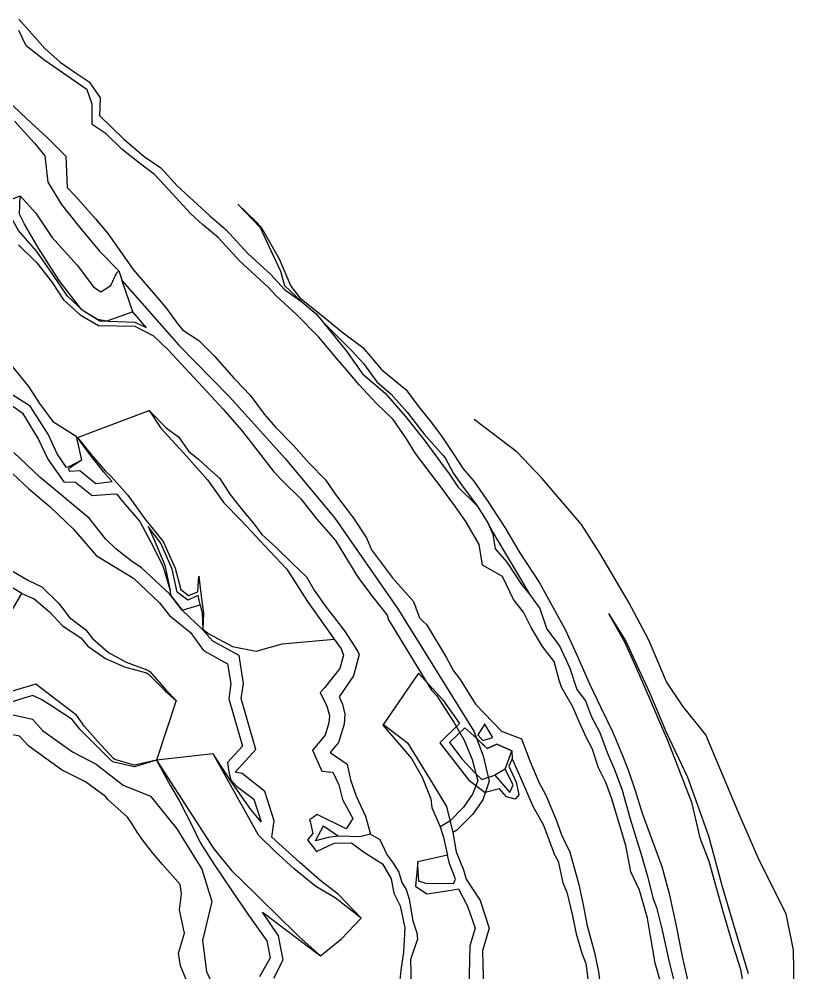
# Model space of a CAD drawing. Extents: x 102606 to 105048, y 81391 to 83586.
# Drawn here: x 104705.6 to 105046.6, y 81941 to 82355.5 of the extents above; entities that cross this region are included whole.
import ezdxf

# ---------------------------------------------------------------- set-up
doc = ezdxf.new("R2010")
doc.units = 0

msp = doc.modelspace()

# ---------------------------------------------------------------- linework, layer by layer
at = {"layer": 'BLG$430$FAKT', "color": 6}
msp.add_polyline3d([(104780.185976, 81933.261147, 0), (104775.711734, 81944.131813, 0), (104774.906146, 81949.592346, 0), (104777.429962, 81958.226507, 0), (104775.261216, 81968.416286, 0), (104776.191294, 81975.40434, 0), (104775.525195, 81979.419029, 0), (104767.906517, 81988.074576, 0), (104763.769958, 81993.110408, 0), (104759.586795, 81998.202976, 0), (104756.935739, 82002.233512, 0), (104754.816513, 82005.455482, 0), (104752.661617, 82008.731683, 0), (104744.281229, 82016.167505, 0), (104743.170718, 82017.692323, 0), (104734.374479, 82023.975515, 0), (104724.016606, 82029.295368, 0), (104709.786875, 82039.55819, 0), (104705.696913, 82043.919787, 0), (104693.424654, 82046.177479, 0)], dxfattribs=at)
at = {"layer": 'BLG$440$FAKT', "color": 32}
for points in [[(104702.351934, 82115.835981, 0), (104709.687016, 82111.510582, 0), (104715.404391, 82108.746267, 0), (104722.600037, 82101.804627, 0), (104724.331091, 82099.592867, 0), (104727.528705, 82095.507289, 0), (104734.60795, 82090.119218, 0), (104737.458314, 82086.273187, 0), (104744.45988, 82080.278111, 0), (104752.088944, 82076.067379, 0), (104761.492417, 82072.590847, 0), (104762.456606, 82072.02984, 0), (104769.332953, 82063.972472, 0), (104773.765, 82059.404, 0), (104765.307, 82033.446, 0), (104755.745729, 82030.597084, 0), (104755.07079, 82030.670612, 0), (104746.726978, 82032.615535, 0), (104745.75615, 82033.219332, 0), (104738.327883, 82040.529425, 0), (104732.179079, 82046.742257, 0), (104728.588056, 82051.155173, 0), (104719.389669, 82057.255963, 0), (104715.507422, 82059.623268, 0), (104711.576742, 82061.626065, 0), (104707.688797, 82060.355456, 0), (104702.514464, 82058.790408, 0)], [(104685.734055, 82070.26267, 0), (104706.813474, 82105.876304, 0), (104698.833571, 82110.69155, 0)], [(104706.813474, 82105.876304, 0), (104712.203729, 82103.595328, 0), (104718.812272, 82097.896, 0), (104724.403904, 82091.809697, 0), (104732.356868, 82086.649692, 0), (104735.415754, 82082.934997, 0), (104743.061217, 82077.695819, 0), (104751.342026, 82073.980572, 0), (104760.977872, 82071.358365, 0), (104761.644099, 82070.972221, 0), (104769.002731, 82063.621419, 0), (104773.765, 82059.404, 0)], [(104765.307, 82033.446, 0), (104755.710247, 82031.35042, 0), (104755.222935, 82031.409604, 0), (104747.235931, 82033.751605, 0), (104746.552067, 82034.177633, 0), (104739.645731, 82041.714822, 0), (104733.966584, 82048.146737, 0), (104730.568673, 82053.022681, 0), (104724.653291, 82057.494068, 0), (104712.86, 82066.43, 0), (104706.47, 82064.59, 0), (104700.7, 82062.93, 0), (104694.99, 82059.46, 0)], [(104697.122482, 82054.47288, 0), (104711.35609, 82051.225493, 0), (104715.772696, 82046.366803, 0), (104728.758214, 82037.035198, 0), (104739.075671, 82031.688857, 0), (104750.799282, 82022.607053, 0), (104750.799282, 82022.607053, 0), (104762.616, 82017.767, 0), (104774.179, 82003.628, 0), (104784.981, 81986.033, 0), (104789.32, 81972.006, 0), (104785.287, 81955.037, 0), (104787.004989, 81941.683096, 0), (104791.92, 81930.814, 0)]]:
    msp.add_polyline3d(points, dxfattribs=at)
at = {"layer": 'BLG$450$FAKT', "color": 40}
for points in [[(104816.238738, 81938.68353, 0), (104820.340381, 81946.637505, 0), (104818.33142, 81957.101629, 0), (104811.418835, 81967.435402, 0), (104836.617821, 81948.399607, 0), (104845.714225, 81955.881111, 0), (104854.274775, 81964.744771, 0), (104844.439644, 81975.139039, 0), (104836.100646, 81981.499238, 0), (104827.49913, 81989.023639, 0), (104815.379698, 82000.005818, 0), (104816.421422, 82007.06206, 0), (104812.38415, 82019.851004, 0), (104802.442669, 82027.638371, 0), (104799.494292, 82028.306048, 0), (104799.494292, 82028.306048, 0), (104808.379864, 82038.165202, 0), (104802.093762, 82060.294555, 0), (104803.034879, 82066.827216, 0), (104801.191299, 82078.962557, 0), (104789.783123, 82085.121568, 0), (104785.331982, 82090.309114, 0), (104776.398145, 82098.570217, 0), (104776.398145, 82098.570217, 0), (104770.885177, 82105.771729, 0), (104758.742248, 82117.088564, 0), (104754.304466, 82120.075401, 0), (104747.615676, 82125.358341, 0), (104743.123787, 82129.564355, 0), (104736.026711, 82138.685498, 0), (104714.59, 82156.47, 0), (104703.3, 82167.09, 0)], [(104702.896198, 82157.871361, 0), (104709.624237, 82151.527781, 0), (104719.040661, 82143.470293, 0), (104729.243274, 82133.83307, 0), (104739.04558, 82122.458182, 0), (104755.232873, 82112.485517, 0), (104766.616593, 82101.867203, 0), (104770.936186, 82096.319773, 0), (104780.056581, 82088.9767, 0), (104785.753339, 82081.055678, 0), (104796.157746, 82075.383077, 0), (104797.593638, 82066.742147, 0), (104796.708873, 82060.149257, 0), (104802.637466, 82039.52, 0), (104796.145517, 82032.456091, 0), (104796.708873, 82028.235813, 0), (104797.560157, 82024.848759, 0), (104800.06817, 82022.231804, 0), (104807.581004, 82016.475974, 0), (104810.700092, 82006.670738, 0), (104806.216908, 82011.980896, 0), (104797.507291, 82024.605707, 0), (104789.848, 82036.232, 0), (104765.307, 82033.446, 0), (104771.439562, 82022.264607, 0), (104775.275847, 82015.575025, 0), (104780.548977, 82005.54603, 0), (104784.293973, 81997.656519, 0), (104790.019357, 81988.555693, 0), (104797.819161, 81976.901891, 0), (104805.193194, 81966.13183, 0), (104813.226637, 81954.889101, 0), (104814.69654, 81947.54526, 0), (104810.051626, 81939.366349, 0)], [(104809.646508, 82000.796086, 0), (104789.848, 82036.232, 0)], [(104765.307, 82033.446, 0), (104790.178, 81994.902, 0), (104797.874538, 81985.501535, 0), (104808.316868, 81975.371065, 0), (104811.388996, 81972.394339, 0)], [(104854.274775, 81964.744771, 0), (104842.903251, 81973.62222, 0), (104834.470166, 81978.503586, 0), (104825.05189, 81986.20891, 0), (104816.860329, 81993.728527, 0), (104809.646508, 82000.796086, 0)], [(104811.388996, 81972.394339, 0), (104817.067786, 81966.891896, 0), (104826.916888, 81957.045801, 0), (104836.617821, 81948.399607, 0)]]:
    msp.add_polyline3d(points, dxfattribs=at)
at = {"layer": 'BLG$460$FAKT', "color": 3}
for points in [[(104726.258481, 82160.63911, 0), (104722.101915, 82166.527107, 0), (104718.294279, 82175.140137, 0), (104710.359575, 82187.304325, 0), (104701.653561, 82192.772998, 0), (104689.678687, 82204.297781, 0), (104684.69637, 82209.572864, 0)], [(104702.125846, 82205.085152, 0), (104709.69278, 82195.880232, 0), (104714.400205, 82188.445609, 0), (104720.285223, 82180.569596, 0), (104730.35585, 82174.306307, 0), (104732.6739, 82163.891372, 0), (104727.805038, 82160.442659, 0), (104726.904681, 82160.047668, 0), (104727.502162, 82159.020197, 0), (104731.921853, 82159.29999, 0), (104738.921812, 82153.633916, 0), (104746.000737, 82154.531664, 0), (104744.792039, 82156.032334, 0), (104742.400003, 82158.629974, 0), (104736.40946, 82166.136184, 0), (104731.02, 82173.65, 0), (104762.1, 82185.43, 0), (104769.65, 82177.75, 0), (104774.81, 82173.97, 0), (104779.39, 82167.61, 0), (104783.59, 82164.21, 0), (104787.4, 82160.7, 0), (104792.84, 82155.86, 0), (104797.09, 82148.99, 0), (104803.24, 82141.44, 0), (104807.29, 82136.54, 0), (104811.12, 82131.55, 0), (104817.07, 82126.06, 0), (104824.42, 82118.97, 0), (104830.53, 82113.11, 0), (104833.86, 82107.34, 0), (104838.54, 82100.55, 0), (104846.91, 82089.73, 0), (104852.77, 82080.75, 0), (104853.367254, 82079.370516, 0), (104850.942125, 82070.101752, 0), (104844.601434, 82060.998518, 0), (104846.168919, 82057.78969, 0), (104847.094344, 82053.487375, 0), (104846.89354, 82049.089083, 0), (104844.372395, 82041.188292, 0), (104840.681, 82036.813, 0), (104848.19, 82031.774, 0), (104849.523, 82024.927, 0), (104852.064, 82017.815, 0), (104856.074, 82009.153, 0), (104858.339, 82001.301, 0), (104862.326, 81999.007, 0), (104865.438, 81992.516, 0), (104868.083, 81988.651, 0), (104870.613, 81984.838, 0), (104871.858, 81980.285, 0), (104873.764, 81977.268, 0), (104875.036, 81973.019, 0), (104876.725, 81963.671, 0), (104878.354, 81958.387, 0), (104878.696, 81955.605, 0), (104875.624948, 81946.815328, 0), (104875.806, 81941.235, 0), (104875.704, 81928.792, 0)], [(104697.361621, 82191.29365, 0), (104707.036082, 82184.243351, 0), (104714.004209, 82172.815919, 0), (104718.118169, 82164.198975, 0), (104725.040475, 82154.343548, 0), (104730.119925, 82154.289792, 0), (104737.29118, 82148.491713, 0), (104747.082741, 82149.136519, 0), (104748.011862, 82149.081334, 0), (104750.045988, 82146.456755, 0), (104757.986, 82137.117667, 0), (104762.64924, 82128.465467, 0), (104767.995999, 82117.92842, 0), (104771.17196, 82107.238797, 0), (104771.342692, 82105.174083, 0), (104776.398145, 82098.570217, 0), (104784.257066, 82100.923925, 0), (104785.091521, 82097.176864, 0), (104785.37754, 82090.334306, 0), (104788.040134, 82088.309193, 0), (104798.321, 82082.86, 0), (104808.57, 82080.77, 0), (104819.89, 82084.05, 0), (104842.454907, 82086.103903, 0), (104845.568488, 82081.814946, 0), (104846.537819, 82079.122373, 0), (104844.885667, 82073.219828, 0), (104838.227819, 82064.952373, 0), (104836.353046, 82062.894906, 0), (104839.265254, 82056.980169, 0), (104840.506239, 82052.929318, 0), (104840.228347, 82049.61275, 0), (104838.58493, 82044.382088, 0), (104833.150278, 82037.983241, 0), (104833.02837, 82037.768078, 0), (104837.150575, 82028.649882, 0), (104837.150575, 82028.649882, 0), (104841.83776, 82028.216071, 0), (104844.476148, 82022.756822, 0), (104846.060894, 82016.308307, 0), (104850.631112, 82008.113169, 0), (104847.629718, 82003.658213, 0), (104835.094, 82009.826, 0), (104833.923372, 82009.015482, 0), (104831.84, 82007.573, 0), (104832.020799, 82006.78004, 0), (104833.198, 82001.617, 0), (104830.902, 81998.901, 0), (104834.798982, 81993.748381, 0), (104842.463, 81997.388, 0), (104850.011328, 81997.596473, 0), (104855.196075, 81993.636409, 0), (104863.433929, 81988.429746, 0), (104867.311997, 81981.962685, 0), (104868.373807, 81975.621438, 0), (104871.20096, 81970.107021, 0), (104873.131694, 81960.610607, 0), (104872.617939, 81950.036092, 0), (104871.52042, 81942.141888, 0), (104870.956391, 81937.920028, 0)], [(104762.1, 82185.43, 0), (104767.21, 82177.75, 0), (104778.52, 82165.41, 0), (104787.47, 82155.23, 0), (104794.577279, 82145.346786, 0), (104802.063813, 82137.64006, 0), (104814.601221, 82124.240078, 0), (104821.928132, 82116.448302, 0), (104830.940299, 82102.411746, 0), (104842.454907, 82086.103903, 0)], [(104731.02, 82173.65, 0), (104736.75, 82166.42, 0), (104743.04, 82159.24, 0), (104745.58, 82156.79, 0), (104749.496054, 82152.397962, 0)], [(104732.6739, 82163.891372, 0), (104727.516369, 82161.08834, 0), (104726.258481, 82160.63911, 0)], [(104749.496054, 82152.397962, 0), (104752.82, 82148.67, 0), (104760.16, 82138.36, 0), (104768.2, 82128.41, 0), (104773.35, 82116.92, 0), (104775.89, 82107.57, 0), (104779.15, 82105.03, 0), (104783.26, 82106.65, 0), (104783.69, 82113.43, 0)], [(104784.257066, 82100.923925, 0), (104783.35359, 82104.980917, 0), (104778.860299, 82103.021008, 0), (104774.242114, 82106.473604, 0), (104772.062047, 82116.459597, 0), (104767.227017, 82127.822722, 0), (104761.670974, 82134.973207, 0)], [(104761.670974, 82134.973207, 0), (104764.26, 82129.17, 0), (104768.95, 82118.23, 0), (104771.26, 82107.25, 0), (104771.342692, 82105.174083, 0)], [(104783.69, 82113.43, 0), (104784.613155, 82105.905591, 0)], [(104784.613155, 82105.905591, 0), (104785.68, 82097.21, 0), (104785.37754, 82090.334306, 0)], [(104834.425, 81998.352, 0), (104837.825, 82004.874, 0), (104844.433, 82000.362, 0)], [(104858.339, 82001.301, 0), (104853.568, 82000.176, 0), (104849.281, 82000.239, 0), (104844.433, 82000.362, 0), (104839.885, 81999.906, 0), (104834.425, 81998.352, 0)]]:
    msp.add_polyline3d(points, dxfattribs=at)
at = {"layer": 'BLG$470$FAKT', "color": 5}
for points in [[(104698.456897, 82275.70299, 0), (104706.06, 82278.707, 0), (104712.870661, 82271.166666, 0), (104719.885015, 82260.689552, 0), (104730.757453, 82248.520252, 0), (104737.86403, 82239.097678, 0), (104741.129855, 82237.013628, 0), (104745.380423, 82239.67697, 0), (104747.902, 82245.014, 0), (104748.973248, 82246.063965, 0)], [(104755.011577, 82228.224886, 0), (104743.685091, 82224.263776, 0), (104739.603955, 82224.925785, 0), (104733.405091, 82228.686158, 0), (104732.755292, 82229.300207, 0), (104723.074681, 82241.832612, 0), (104714.043607, 82255.906044, 0), (104707.964993, 82266.382778, 0), (104705.809838, 82270.674085, 0), (104706.06, 82278.707, 0)], [(104760.919459, 82221.319213, 0), (104755.982377, 82223.656483, 0), (104740.663077, 82224.283297, 0), (104733.405091, 82228.686158, 0), (104726.601619, 82235.11533, 0), (104720.268903, 82244.530424, 0), (104713.351179, 82254.499102, 0), (104705.314323, 82263.559465, 0), (104698.456897, 82275.70299, 0)], [(104705.328104, 82257.45001, 0), (104712.87426, 82249.976498, 0), (104713.805954, 82248.816344, 0), (104720.026742, 82241.070158, 0), (104724.852855, 82233.462414, 0), (104732.131657, 82226.911399, 0), (104740.146194, 82222.407754, 0), (104755.923936, 82221.999469, 0), (104764.010556, 82217.890493, 0), (104770.391447, 82211.725561, 0), (104777.815458, 82203.724037, 0), (104785.514464, 82195.389195, 0), (104794.276546, 82185.982533, 0), (104802.076238, 82176.934809, 0), (104805.820243, 82172.241634, 0), (104816.282733, 82158.681738, 0), (104820.012052, 82154.775955, 0), (104828.014607, 82146.949126, 0), (104834.975617, 82138.253689, 0), (104843.015074, 82128.875633, 0), (104852.836607, 82112.934361, 0), (104859.381679, 82104.073549, 0), (104865.511334, 82096.458249, 0), (104866.090875, 82094.392615, 0), (104884.76, 82063.81, 0), (104887.12943, 82061.363686, 0), (104894.591658, 82049.637386, 0), (104898.928621, 82042.17036, 0), (104902.45811, 82033.745483, 0), (104904.935943, 82024.523613, 0), (104902.659746, 82018.622925, 0), (104898.729966, 82013.088446, 0), (104892.722558, 82006.889572, 0), (104888.553071, 82004.452937, 0), (104889.778854, 82000.489846, 0), (104891.723518, 81992.178981, 0), (104878.89, 81989.28, 0), (104877.769581, 81978.769091, 0), (104882.69, 81975.31, 0), (104893.35, 81977.04, 0), (104896.470798, 81977.549696, 0), (104900.402246, 81970.062533, 0), (104903.724863, 81960.412201, 0), (104901.391873, 81952.829983, 0), (104901.03818, 81934.025377, 0)], [(104750.419014, 82241.792729, 0), (104775.009261, 82213.760136, 0), (104796.990678, 82191.299976, 0), (104821.154646, 82164.472563, 0), (104842.82427, 82138.580991, 0), (104870.209018, 82099.244301, 0), (104903.204852, 82046.063053, 0)], [(104755.011577, 82228.224886, 0), (104750.419014, 82241.792729, 0)], [(104760.919459, 82221.319213, 0), (104755.011577, 82228.224886, 0)], [(104903.204852, 82046.063053, 0), (104907.161536, 82035.354461, 0), (104909.882725, 82024.262003, 0), (104907.038571, 82016.271526, 0)], [(104907.038571, 82016.271526, 0), (104902.541044, 82009.920035, 0), (104895.765983, 82003.008186, 0), (104894.029537, 82002.076819, 0), (104895.519637, 81993.56667, 0), (104898.634996, 81985.81529, 0), (104899.807544, 81981.731662, 0), (104905.912938, 81972.441642, 0), (104909.858584, 81960.513692, 0), (104906.891374, 81950.536739, 0), (104907.385799, 81933.079987, 0)], [(104894.339133, 81979.694599, 0), (104882.353934, 81979.90931, 0), (104879.201224, 81980.921229, 0), (104878.86, 81987.34, 0), (104878.89, 81989.28, 0)], [(104894.339133, 81979.694599, 0), (104895.191262, 81981.774826, 0), (104894.279312, 81984.125469, 0), (104892.587686, 81988.485803, 0), (104891.723518, 81992.178981, 0)]]:
    msp.add_polyline3d(points, dxfattribs=at)
at = {"layer": 'BLG$470$FAKT', "color": 2}
for points in [[(104879.114376, 82071.261812, 0), (104863.601609, 82048.616624, 0), (104870.829354, 82040.241889, 0), (104876.097567, 82034.237237, 0), (104880.786806, 82026.022758, 0), (104884.424021, 82016.607774, 0), (104884.968207, 82012.831683, 0), (104888.553071, 82004.452937, 0)], [(104879.114376, 82071.261812, 0), (104889.667172, 82059.668882, 0), (104896.940401, 82049.421945, 0), (104888.464617, 82040.922217, 0), (104900.938, 82024.828, 0), (104908.021, 82019.377, 0)], [(104863.859562, 82048.993178, 0), (104874.370778, 82041.017223, 0), (104883.931024, 82025.474174, 0), (104891.220712, 82013.278859, 0), (104894.029537, 82002.076819, 0)], [(104899.323474, 82047.572581, 0), (104892.643, 82041.151, 0), (104898.036, 82033.858, 0), (104903.493, 82028.164, 0), (104906.679, 82025.104, 0), (104912.352, 82026.978, 0)], [(104904.410522, 82042.830043, 0), (104899.323474, 82047.572581, 0)]]:
    msp.add_polyline3d(points, dxfattribs=at)
at = {"layer": 'BLG$480$FAKT', "color": 6}
for points in [[(104700.105, 82320.489, 0), (104708.896, 82312.181, 0), (104717.942, 82303.827, 0), (104720.825644, 82300.993291, 0), (104725.969, 82295.939, 0), (104726.461417, 82282.269906, 0), (104730.13, 82278.49, 0), (104738.821105, 82268.617207, 0), (104744.1, 82262.36, 0), (104755.123693, 82246.721745, 0), (104769.264065, 82230.354863, 0), (104774.298768, 82223.353032, 0), (104776.62, 82220.41, 0), (104783.66, 82215.89, 0), (104790.42, 82209.07, 0), (104798.963207, 82199.430645, 0), (104799.75, 82198.63, 0), (104806.04, 82192.1, 0), (104812.26, 82183.68, 0), (104817.05, 82178.11, 0), (104824.76, 82170.19, 0), (104831.64, 82162.52, 0), (104838.68, 82155.28, 0), (104843.54, 82148.26, 0), (104850.89, 82138.68, 0), (104856.58, 82130.04, 0), (104858.658004, 82124.875315, 0), (104867.817351, 82112.646609, 0), (104876.928951, 82102.338261, 0), (104879.592339, 82095.327343, 0), (104881.05293, 82093.881524, 0), (104882.59, 82092.36, 0), (104891.13, 82078.15, 0), (104894.329987, 82072.307878, 0), (104897.227233, 82068.475664, 0), (104903.938988, 82057.802537, 0), (104915.199, 82046.002, 0), (104923.909, 82042.679, 0), (104927.428, 82033.216, 0), (104931.402, 82023.885, 0), (104934.507, 82018.305, 0), (104938.869, 82007.48, 0), (104941.226, 82000.999, 0), (104944.815, 81993.461, 0), (104948.671, 81980.048, 0), (104950.584, 81971.298, 0), (104952.429, 81961.406, 0), (104955.58, 81949.87, 0), (104957.33, 81941.48, 0), (104958.34, 81933.46, 0)], [(104703.630472, 82311.125737, 0), (104712.316015, 82301.609316, 0), (104716.826345, 82296.05748, 0), (104718.092677, 82284.621113, 0), (104723.978962, 82274.848859, 0), (104731.27222, 82265.806803, 0), (104740.579834, 82254.627517, 0), (104748.973248, 82246.063965, 0), (104750.419014, 82241.792729, 0), (104750.419014, 82241.792729, 0), (104775.009261, 82213.760136, 0), (104796.990678, 82191.299976, 0), (104821.154646, 82164.472563, 0), (104842.82427, 82138.580991, 0), (104870.209018, 82099.244301, 0), (104903.204852, 82046.063053, 0), (104904.323177, 82042.911473, 0), (104909.02549, 82038.527614, 0), (104913.179215, 82040.382149, 0), (104919.653883, 82037.552018, 0), (104919.850872, 82034.00099, 0), (104919.850872, 82034.00099, 0), (104924.235248, 82024.180389, 0), (104928.779804, 82013.471264, 0), (104933.376134, 82005.243479, 0), (104938.031637, 81992.793633, 0), (104937.988359, 81992.879855, 0), (104939.86436, 81989.519138, 0), (104941.841756, 81980.181954, 0), (104941.841756, 81980.181954, 0), (104943.558313, 81976.125642, 0), (104946.07022, 81965.753251, 0), (104947.658439, 81958.000639, 0), (104950.157683, 81949.579274, 0), (104951.798085, 81945.134929, 0), (104953.496453, 81931.869569, 0)], [(104907.879805, 82049.194132, 0), (104904.87, 82044.516, 0), (104907.121, 82041.935, 0), (104911.49459, 82043.255003, 0)], [(104911.49459, 82043.255003, 0), (104907.946132, 82049.061414, 0)], [(104916.829, 82029.569, 0), (104919.653883, 82037.552018, 0), (104913.179215, 82040.382149, 0), (104909.02549, 82038.527614, 0), (104904.410522, 82042.830043, 0)], [(104919.850872, 82034.00099, 0), (104918.345788, 82030.858397, 0), (104918.345788, 82030.858397, 0), (104921.61771, 82023.853036, 0), (104922.767111, 82018.406421, 0), (104921.181, 82016.474, 0), (104917.388, 82017.468, 0), (104914.277, 82021.015, 0), (104908.021, 82019.377, 0)], [(104918.876, 82019.443, 0), (104920.2, 82022.729, 0), (104916.829, 82029.569, 0), (104912.352, 82026.978, 0), (104918.876, 82019.443, 0)]]:
    msp.add_polyline3d(points, dxfattribs=at)
at = {"layer": 'BLG$490$FAKT', "color": 32}
for points in [[(104705.441, 82355.488, 0), (104716.815, 82342.729, 0), (104723.406, 82336.724, 0), (104729.591, 82332.592, 0), (104736.09, 82328.224, 0), (104740.793, 82321.251, 0), (104740.565, 82313.612, 0), (104751.118, 82303.313, 0), (104754.827, 82300.103, 0), (104759.95, 82295.757, 0), (104767.189, 82290.826, 0), (104774.26, 82282.964, 0), (104788.470155, 82269.931421, 0), (104795.578353, 82263.840396, 0), (104804.952928, 82253.692091, 0), (104814.968, 82244.433, 0), (104820.977, 82238.007, 0), (104828.499, 82232.591, 0), (104834.654, 82227.398, 0), (104837.404098, 82224.00428, 0), (104847.84, 82211.126, 0), (104854.834, 82201.344, 0), (104864.604, 82192.946, 0), (104873.518, 82182.8, 0), (104881.441, 82172.817, 0), (104888.725, 82162.894, 0), (104892.448, 82157.891, 0), (104896.27, 82152.199, 0), (104904.622, 82143.92, 0), (104909.202, 82136.616, 0), (104911.437, 82131.727, 0), (104912.417, 82125.277, 0), (104917.552, 82119.537, 0), (104923.853, 82109.722, 0), (104927.333, 82105.616, 0), (104931.85, 82099.367, 0), (104934.916, 82090.39, 0), (104940.455, 82083.108, 0), (104944.932, 82073.439, 0), (104947.988, 82064.105, 0), (104951.708, 82059.313, 0), (104954.33, 82052.351, 0), (104957.958, 82045.446, 0), (104961.122, 82036.848, 0), (104964.238, 82029.346, 0), (104967.681, 82020.386, 0), (104971.088437, 82007.907445, 0), (104975.973053, 81992.029944, 0), (104978.803289, 81982.541332, 0), (104979.110322, 81981.291218, 0), (104980.989022, 81973.641913, 0), (104982.534516, 81969.476666, 0), (104985.005665, 81959.592877, 0), (104987.88726, 81946.420115, 0), (104990.021391, 81937.590254, 0)], [(104984.557244, 81936.108699, 0), (104982.013005, 81945.310002, 0), (104979.866316, 81957.104847, 0), (104979.892521, 81956.976847, 0), (104978.62569, 81964.85846, 0), (104975.086779, 81976.928048, 0), (104971.404775, 81984.937583, 0), (104969.180381, 81996.438968, 0), (104966.406598, 82005.52123, 0), (104963.182531, 82016.659938, 0), (104960.50882, 82023.70885, 0), (104957.35129, 82030.194864, 0), (104954.516718, 82038.472382, 0), (104952.081347, 82043.195098, 0), (104948.471359, 82051.134857, 0), (104946.3942, 82056.368886, 0), (104941.25123, 82065.151495, 0), (104940.276377, 82068.267202, 0), (104938.136551, 82076.385467, 0), (104933.009621, 82082.907774, 0), (104928.099264, 82091.118233, 0), (104924.685189, 82097.784513, 0), (104920.468756, 82103.237625, 0), (104915.559219, 82113.325472, 0), (104906.945943, 82118.236688, 0), (104905.496302, 82127.243824, 0), (104899.680927, 82137.222598, 0), (104895.211474, 82143.523323, 0), (104888.595604, 82152.704642, 0), (104884.675083, 82157.697822, 0), (104877.755922, 82166.780354, 0), (104873.943385, 82173.053266, 0), (104868.106836, 82181.424965, 0), (104860.750569, 82188.589566, 0), (104853.299717, 82196.532578, 0), (104847.11057, 82203.996606, 0), (104844.111333, 82207.483965, 0), (104835.842063, 82217.216503, 0), (104826.112426, 82227.064037, 0), (104817.238757, 82235.296068, 0), (104813.788804, 82239.017201, 0), (104801.527007, 82250.273837, 0), (104792.255614, 82260.368016, 0), (104785.326752, 82266.191101, 0), (104780.21478, 82270.810279, 0), (104770.444131, 82281.486293, 0), (104764.424463, 82287.904344, 0), (104757.888156, 82292.82108, 0), (104750.249551, 82298.917151, 0), (104743.35778, 82305.575544, 0), (104737.363889, 82309.735499, 0), (104737.363889, 82318.444513, 0), (104735.172073, 82324.753736, 0), (104724.249702, 82332.327666, 0), (104716.809882, 82337.426201, 0), (104708.72638, 82343.817275, 0), (104705.448068, 82350.591605, 0)], [(104980.989022, 81973.641913, 0), (104982.534516, 81969.476666, 0)]]:
    msp.add_polyline3d(points, dxfattribs=at)
at = {"layer": 'BLG$500$FAKT', "color": 40}
for points in [[(104800.6, 82275.061, 0), (104808.464, 82267.498, 0), (104810.785812, 82265.096635, 0), (104818.53, 82251.344, 0), (104823.686, 82239.459, 0), (104827.559, 82234.42, 0), (104836.839, 82226.987, 0), (104846.398, 82219.086, 0), (104854.88, 82212.734, 0), (104862.989, 82203.229, 0), (104873.712, 82194.405, 0), (104879.196, 82187.178, 0), (104884.579, 82180.366, 0), (104889.285, 82174.126, 0), (104894.411, 82166.274, 0), (104898.537, 82160.052, 0), (104903.151, 82154.724, 0), (104909.671, 82145.298, 0), (104916.613, 82134.594, 0), (104923.124, 82123.566, 0), (104931.71, 82110.583, 0), (104937.207703, 82100.535473, 0), (104942.908435, 82090.169429, 0), (104947.681269, 82079.846949, 0), (104953.626226, 82066.384893, 0), (104958.33954, 82056.367942, 0), (104963.482192, 82045.969657, 0), (104967.800897, 82035.462349, 0), (104970.332, 82028.809, 0), (104973.294618, 82020.296582, 0), (104976.364, 82010.372, 0), (104984.888, 81987.267, 0), (104988.048, 81975.565, 0), (104991.207, 81960.797, 0), (104993.714, 81948.186, 0), (104996.611, 81935.432, 0)], [(104800.6, 82275.061, 0), (104810.341687, 82264.870615, 0), (104813.890896, 82257.057717, 0), (104819.102727, 82245.873996, 0), (104820.84188, 82239.730506, 0), (104828.499, 82232.591, 0), (104834.654, 82227.398, 0), (104837.404098, 82224.00428, 0), (104850.159955, 82211.256885, 0), (104855.196091, 82205.816514, 0), (104861.091651, 82197.788584, 0), (104867.268091, 82192.4494, 0), (104874.17086, 82184.656016, 0), (104881.574534, 82175.188942, 0), (104889.816529, 82165.871643, 0), (104890.718657, 82164.887979, 0), (104894.398291, 82158.054661, 0), (104897.749638, 82153.076679, 0), (104904.622, 82143.92, 0), (104909.202, 82136.616, 0), (104911.266954, 82132.745053, 0), (104916.850857, 82123.389891, 0), (104923.512185, 82112.309968, 0), (104927.333, 82105.616, 0), (104931.85, 82099.367, 0), (104934.916, 82090.39, 0), (104940.455, 82083.108, 0), (104944.932, 82073.439, 0), (104947.988, 82064.105, 0), (104951.708, 82059.313, 0), (104954.33, 82052.351, 0), (104957.958, 82045.446, 0), (104961.122, 82036.848, 0), (104964.238, 82029.346, 0), (104967.681, 82020.386, 0), (104971.088437, 82007.907445, 0), (104975.973053, 81992.029944, 0), (104978.803289, 81982.541332, 0), (104979.110322, 81981.291218, 0), (104980.989022, 81973.641913, 0), (104982.534516, 81969.476666, 0), (104985.005665, 81959.592877, 0), (104987.88726, 81946.420115, 0), (104989.360072, 81940.515518, 0)]]:
    msp.add_polyline3d(points, dxfattribs=at)
at = {"layer": 'BLG$510$FAKT', "color": 3}
for points in [[(105032.240474, 81863.479889, 0), (105033.83893, 81867.574964, 0), (105042.478126, 81879.401493, 0), (105046.586058, 81889.334517, 0), (105044.405061, 81902.952868, 0), (105042.632458, 81914.690135, 0), (105042.470948, 81925.861228, 0), (105042.085554, 81950.962251, 0), (105038.82608, 81966.674721, 0), (105027.305911, 81989.677799, 0), (105017.979191, 82011.030811, 0), (105003.991771, 82044.47588, 0), (104993.926061, 82056.943507, 0), (104986.823564, 82067.547793, 0), (104979.163948, 82085.599751, 0), (104970.363512, 82102.247326, 0), (104957.902424, 82123.443196, 0), (104949.934703, 82135.887731, 0), (104932.863787, 82155.818853, 0), (104922.020379, 82167.306623, 0), (104903.264424, 82181.536663, 0)], [(104961.745, 82097.161, 0), (104968.559, 82084.817, 0), (104973.278, 82074.585, 0), (104979.274, 82060.928, 0), (104983.731, 82050.337, 0), (104987.31, 82042.185, 0), (104992.592, 82028.65, 0), (104997.771577, 82015.222254, 0), (105001.433679, 81999.70764, 0), (105005.207248, 81989.607701, 0), (105008.465398, 81978.102169, 0), (105011.542719, 81967.204573, 0), (105015.483624, 81953.4628, 0), (105019.005865, 81942.630173, 0), (105022.578594, 81921.903303, 0)], [(104961.745, 82097.161, 0), (104969.200015, 82085.16794, 0), (104973.949531, 82074.777733, 0), (104979.575, 82062.556, 0), (104986.751, 82045.691, 0), (104996.045, 82026.072, 0), (105005.093, 82000.532, 0), (105011.053, 81978.605, 0), (105016.816, 81959.01, 0), (105022.384, 81940.731, 0)]]:
    msp.add_polyline3d(points, dxfattribs=at)

doc.saveas('drawing.dxf')
